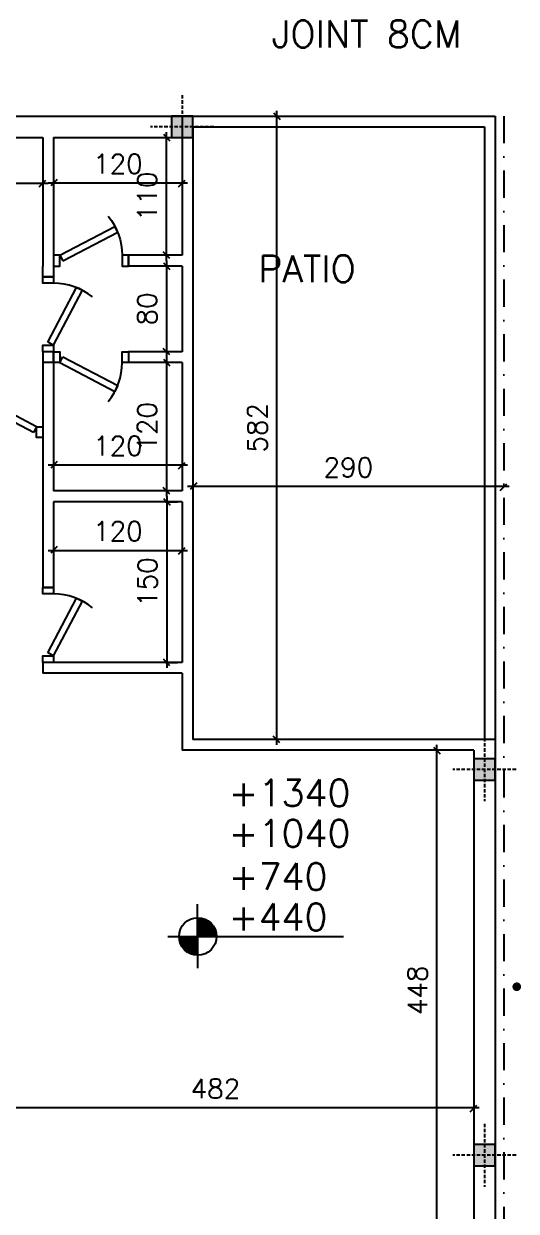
# Model space of a CAD drawing. Header units: millimetres. Extents: x -231 to 30223, y -7037 to 7120.
# Drawn here: x 4376 to 4836, y 4520 to 5629 of the extents above; entities that cross this region are included whole.
import ezdxf

# ---------------------------------------------------------------- set-up
doc = ezdxf.new("R2010")
doc.units = ezdxf.units.MM
for name, pattern in [('CENTER', [2, 1.25, -0.25, 0.25, -0.25]), ('DASHDOTX2', [50.8, 25.4, -12.7, 0, -12.7]), ('HIDDEN2', [4.7625, 3.175, -1.5875])]:
    doc.linetypes.add(name, pattern=pattern)
for name, color, linetype in [('2', 2, 'Continuous'), ('5', 7, 'Continuous'), ('ax', 1, 'DASHDOTX2'), ('AXIS', 1, 'CENTER'), ('DIM', 1, 'Continuous'), ('DOR', 2, 'Continuous'), ('ETC', 2, 'Continuous'), ('hid', 1, 'HIDDEN2'), ('TXT', 121, 'Continuous')]:
    doc.layers.add(name, color=color, linetype=linetype)
doc.styles.add('ROMANS', font='romans.shx')
doc.dimstyles.new('dim1.100e', dxfattribs={"dimscale": 100, "dimtxt": 0.18, "dimasz": 0.07, "dimexe": 0.1, "dimexo": 0.1, "dimgap": 0.09, "dimtad": 1, "dimdec": 0, "dimzin": 9, "dimdsep": 46, "dimtxsty": 'ROMANS', "dimblk1": 'OBLIQUE', "dimblk2": 'OBLIQUE', "dimsah": 1, "dimcen": 0.1, "dimdle": 0.05, "dimclrd": 8, "dimclre": 8, "dimclrt": 81, "dimadec": 0, "dimazin": 0, "dimtfac": 1, "dimtdec": 0, "dimtix": 1, "dimtofl": 0, "dimtmove": 0, "dimatfit": 0, "dimldrblk": 'OBLIQUE', "dimfxl": 1, "dimtolj": 1, "dimtzin": 0, "dimarcsym": 0})
doc.dimstyles.get("Standard").update_dxf_attribs({"dimtxt": 25, "dimasz": 15, "dimexe": 25, "dimexo": 25, "dimgap": 0, "dimtad": 0, "dimdec": 0, "dimzin": 0, "dimdsep": 46, "dimtxsty": 'ROMANS', "dimcen": 0, "dimclrd": 13, "dimclre": 1, "dimclrt": 3, "dimadec": 0, "dimazin": 0, "dimtfac": 1, "dimtdec": 0, "dimtix": 1, "dimtofl": 0, "dimtmove": 2, "dimatfit": 3, "dimfxl": 1, "dimtolj": 1, "dimtzin": 0, "dimarcsym": 0})

# ---------------------------------------------------------------- blocks, each defined once
blk = doc.blocks.new('_Oblique')
at = {"layer": 'AXIS', "color": 0, "lineweight": -2}
blk.add_line((-0.5, -0.5), (0.5, 0.5), dxfattribs=at)
blk = doc.blocks.new('*D82')
at = {"color": 8, "lineweight": -2, "transparency": 16777216}
blk.add_line((4761.6, 4497.4), (4761.6, 4955.4), dxfattribs=at)
at = {"color": 8, "lineweight": -2, "transparency": 16777216, "xscale": 7.000000000000001, "yscale": 7.000000000000001, "zscale": 7.000000000000001}
for p, rotation in [((4761.6, 4950.4), 90), ((4761.6, 4502.4), 270)]:
    blk.add_blockref('_Oblique', p, dxfattribs=dict(at, rotation=rotation))
at = {"color": 81, "transparency": 16777216, "insert": (4743.6, 4726.4), "char_height": 18, "attachment_point": 5, "rotation": 90, "style": 'ROMANS'}
blk.add_mtext('\\A1;448', dxfattribs=at)
blk = doc.blocks.new('*D89')
at = {"color": 8, "lineweight": -2, "transparency": 16777216}
for p, q in [((4509.7, 5187.4), (4509.7, 5027.4)), ((4508.5, 5182.4), (4519.7, 5182.4)), ((4508.5, 5032.4), (4519.7, 5032.4))]:
    blk.add_line(p, q, dxfattribs=at)
at = {"color": 8, "lineweight": -2, "transparency": 16777216, "xscale": 7.000000000000001, "yscale": 7.000000000000001, "zscale": 7.000000000000001}
for p, rotation in [((4509.7, 5182.4), 90), ((4509.7, 5032.4), 270)]:
    blk.add_blockref('_Oblique', p, dxfattribs=dict(at, rotation=rotation))
at = {"color": 81, "transparency": 16777216, "insert": (4491.7, 5107.4), "char_height": 18, "attachment_point": 5, "rotation": 90, "style": 'ROMANS'}
blk.add_mtext('\\A1;150', dxfattribs=at)
blk = doc.blocks.new('*D90')
at = {"color": 8, "lineweight": -2, "transparency": 16777216}
for p, q in [((4404.1, 5146.8), (4404.1, 5127)), ((4524.1, 5146.8), (4524.1, 5127)), ((4399.1, 5137), (4529.1, 5137))]:
    blk.add_line(p, q, dxfattribs=at)
at = {"color": 8, "lineweight": -2, "transparency": 16777216, "xscale": 7.000000000000001, "yscale": 7.000000000000001, "zscale": 7.000000000000001, "rotation": 180}
blk.add_blockref('_Oblique', (4404.1, 5137), dxfattribs=at)
at = {"color": 8, "lineweight": -2, "transparency": 16777216, "xscale": 7.000000000000001, "yscale": 7.000000000000001, "zscale": 7.000000000000001}
blk.add_blockref('_Oblique', (4524.1, 5137), dxfattribs=at)
at = {"color": 81, "transparency": 16777216, "insert": (4464.1, 5155), "char_height": 18, "attachment_point": 5, "style": 'ROMANS'}
blk.add_mtext('\\A1;120', dxfattribs=at)
blk = doc.blocks.new('*D91')
at = {"color": 8, "lineweight": -2, "transparency": 16777216}
blk.add_line((4529.1, 5216.5), (4399.1, 5216.5), dxfattribs=at)
at = {"color": 8, "lineweight": -2, "transparency": 16777216, "xscale": 7.000000000000001, "yscale": 7.000000000000001, "zscale": 7.000000000000001, "rotation": 180}
blk.add_blockref('_Oblique', (4404.1, 5216.5), dxfattribs=at)
at = {"color": 8, "lineweight": -2, "transparency": 16777216, "xscale": 7.000000000000001, "yscale": 7.000000000000001, "zscale": 7.000000000000001}
blk.add_blockref('_Oblique', (4524.1, 5216.5), dxfattribs=at)
at = {"color": 81, "transparency": 16777216, "insert": (4464.1, 5234.5), "char_height": 18, "attachment_point": 5, "style": 'ROMANS'}
blk.add_mtext('\\A1;120', dxfattribs=at)
blk = doc.blocks.new('*D92')
at = {"color": 8, "lineweight": -2, "transparency": 16777216}
blk.add_line((4509.5, 5317.4), (4509.5, 5187.4), dxfattribs=at)
at = {"color": 8, "lineweight": -2, "transparency": 16777216, "xscale": 7.000000000000001, "yscale": 7.000000000000001, "zscale": 7.000000000000001}
for p, rotation in [((4509.5, 5312.4), 90), ((4509.5, 5192.4), 270)]:
    blk.add_blockref('_Oblique', p, dxfattribs=dict(at, rotation=rotation))
at = {"color": 81, "transparency": 16777216, "insert": (4491.5, 5252.4), "char_height": 18, "attachment_point": 5, "rotation": 90, "style": 'ROMANS'}
blk.add_mtext('\\A1;120', dxfattribs=at)
blk = doc.blocks.new('*D93')
at = {"color": 8, "lineweight": -2, "transparency": 16777216}
blk.add_line((4509.5, 5407.4), (4509.5, 5317.4), dxfattribs=at)
at = {"color": 8, "lineweight": -2, "transparency": 16777216, "xscale": 7.000000000000001, "yscale": 7.000000000000001, "zscale": 7.000000000000001}
for p, rotation in [((4509.5, 5402.4), 90), ((4509.5, 5322.4), 270)]:
    blk.add_blockref('_Oblique', p, dxfattribs=dict(at, rotation=rotation))
at = {"color": 81, "transparency": 16777216, "insert": (4491.5, 5362.4), "char_height": 18, "attachment_point": 5, "rotation": 90, "style": 'ROMANS'}
blk.add_mtext('\\A1;80', dxfattribs=at)
blk = doc.blocks.new('*D94')
at = {"color": 8, "lineweight": -2, "transparency": 16777216}
blk.add_line((4509.5, 5407.4), (4509.5, 5527.4), dxfattribs=at)
at = {"color": 8, "lineweight": -2, "transparency": 16777216, "xscale": 7.000000000000001, "yscale": 7.000000000000001, "zscale": 7.000000000000001}
for p, rotation in [((4509.5, 5522.4), 90), ((4509.5, 5412.4), 270)]:
    blk.add_blockref('_Oblique', p, dxfattribs=dict(at, rotation=rotation))
at = {"color": 81, "transparency": 16777216, "insert": (4491.5, 5467.4), "char_height": 18, "attachment_point": 5, "rotation": 90, "style": 'ROMANS'}
blk.add_mtext('\\A1;110', dxfattribs=at)
blk = doc.blocks.new('*D95')
at = {"color": 8, "lineweight": -2, "transparency": 16777216}
for p, q in [((3860, 5479.8), (4399.1, 5479.8)), ((3865, 5484.9), (3865, 5469.8)), ((4394.1, 5484.9), (4394.1, 5469.8))]:
    blk.add_line(p, q, dxfattribs=at)
at = {"color": 8, "lineweight": -2, "transparency": 16777216, "xscale": 7.000000000000001, "yscale": 7.000000000000001, "zscale": 7.000000000000001, "rotation": 180}
blk.add_blockref('_Oblique', (3865, 5479.8), dxfattribs=at)
at = {"color": 8, "lineweight": -2, "transparency": 16777216, "xscale": 7.000000000000001, "yscale": 7.000000000000001, "zscale": 7.000000000000001}
blk.add_blockref('_Oblique', (4394.1, 5479.8), dxfattribs=at)
at = {"color": 81, "transparency": 16777216, "insert": (4129.5, 5497.8), "char_height": 18, "attachment_point": 5, "style": 'ROMANS'}
blk.add_mtext('\\A1;529', dxfattribs=at)
blk = doc.blocks.new('D70')
at = {"layer": 'DOR'}
for p, q in [((-59.9, 31.5), (-57.3, 37)), ((-6, 10), (-57.3, 37)), ((-8.8, 4.7), (-59.9, 31.5)), ((-6, 10), (-8.8, 4.7))]:
    blk.add_line(p, q, dxfattribs=at)
for points in [[(-70, 10), (-64, 10), (-64, 0), (-70, 0)], [(-6, 10), (0, 10), (0, 0), (-6, 0)]]:
    blk.add_lwpolyline(points, close=True, dxfattribs=at)
at = {"layer": 'DOR', "color": 44}
blk.add_arc((-6, 10), 58, 141.0374, 180, dxfattribs=at)
blk = doc.blocks.new('D80')
at = {"layer": 'DOR'}
for p, q in [((-68.7, 36.2), (-66.2, 41.7)), ((-8.8, 4.7), (-68.7, 36.2)), ((-6, 10), (-66.2, 41.7)), ((-6, 10), (-8.8, 4.7))]:
    blk.add_line(p, q, dxfattribs=at)
for points in [[(-80, 10), (-74, 10), (-74, 0), (-80, 0)], [(-6, 10), (0, 10), (0, 0), (-6, 0)]]:
    blk.add_lwpolyline(points, close=True, dxfattribs=at)
at = {"layer": 'DOR', "color": 44}
blk.add_arc((-6, 10), 68, 141.0374, 180, dxfattribs=at)
blk = doc.blocks.new('*D96')
at = {"color": 8, "lineweight": -2, "transparency": 16777216}
blk.add_line((4529.1, 5479.8), (4399.1, 5479.8), dxfattribs=at)
at = {"color": 8, "lineweight": -2, "transparency": 16777216, "xscale": 7.000000000000001, "yscale": 7.000000000000001, "zscale": 7.000000000000001, "rotation": 180}
blk.add_blockref('_Oblique', (4404.1, 5479.8), dxfattribs=at)
at = {"color": 8, "lineweight": -2, "transparency": 16777216, "xscale": 7.000000000000001, "yscale": 7.000000000000001, "zscale": 7.000000000000001}
blk.add_blockref('_Oblique', (4524.1, 5479.8), dxfattribs=at)
at = {"color": 81, "transparency": 16777216, "insert": (4464.1, 5497.8), "char_height": 18, "attachment_point": 5, "style": 'ROMANS'}
blk.add_mtext('\\A1;120', dxfattribs=at)
blk = doc.blocks.new('*D48')
at = {"layer": 'DIM', "color": 1, "lineweight": -2, "transparency": 16777216}
for p, q in [((-77872.8, 9516.3), (-77872.8, 9546.7)), ((-77864.8, 9518.8), (-77864.8, 9546.7))]:
    blk.add_line(p, q, dxfattribs=at)
at = {"layer": 'DIM', "color": 13, "lineweight": -2, "transparency": 16777216}
for p, q in [((-77887.8, 9521.7), (-77902.8, 9521.7)), ((-77849.8, 9521.7), (-77834.8, 9521.7))]:
    blk.add_line(p, q, dxfattribs=at)
at = {"layer": 'DIM', "color": 13, "transparency": 16777216}
for points in [[(-77887.8, 9524.2), (-77887.8, 9519.2), (-77872.8, 9521.7)], [(-77849.8, 9524.2), (-77849.8, 9519.2), (-77864.8, 9521.7)]]:
    blk.add_solid(points, dxfattribs=at)
at = {"layer": 'DIM', "color": 3, "transparency": 16777216, "insert": (-77992.6, 9497.1), "char_height": 25, "attachment_point": 5, "style": 'ROMANS'}
blk.add_mtext('\\A1;JOINT 8CM ', dxfattribs=at)
blk = doc.blocks.new('*D47')
at = {"layer": 'DIM', "color": 1, "lineweight": -2, "transparency": 16777216}
for p, q in [((-78764.8, 9490.6), (-78764.8, 9685.7)), ((-77864.8, 9608.4), (-77864.8, 9685.7))]:
    blk.add_line(p, q, dxfattribs=at)
at = {"layer": 'DIM', "color": 13, "lineweight": -2, "transparency": 16777216}
for p, q in [((-78749.8, 9660.7), (-78346.9, 9660.7)), ((-77879.8, 9660.7), (-78282.6, 9660.7))]:
    blk.add_line(p, q, dxfattribs=at)
at = {"layer": 'DIM', "color": 13, "transparency": 16777216}
for points in [[(-78749.8, 9663.2), (-78749.8, 9658.2), (-78764.8, 9660.7)], [(-77879.8, 9663.2), (-77879.8, 9658.2), (-77864.8, 9660.7)]]:
    blk.add_solid(points, dxfattribs=at)
at = {"layer": 'DIM', "color": 3, "transparency": 16777216, "insert": (-78314.8, 9660.7), "char_height": 25, "attachment_point": 5, "style": 'ROMANS'}
blk.add_mtext('\\A1;900', dxfattribs=at)
blk = doc.blocks.new('14')
at = {"layer": '2'}
h = blk.add_hatch(color=256, dxfattribs=at)
h.paths.add_polyline_path([(0, 10), (-10, 10), (-10, 0), (0, 0)])
h.paths.add_polyline_path([(0, 0), (10, 0), (10, 10), (0, 10)])
h.paths.add_polyline_path([(0, -10), (10, -10), (10, 0), (0, 0)])
h.paths.add_polyline_path([(0, 0), (-10, 0), (-10, -10), (0, -10)])
blk.add_lwpolyline([(10, -10), (10, 10), (-10, 10), (-10, -10)], close=True)
at = {"layer": 'hid'}
for p, q in [((0, 29.4), (0, -29.4)), ((29.4, 0), (-29.4, 0))]:
    blk.add_line(p, q, dxfattribs=at)
blk = doc.blocks.new('*D99')
at = {"layer": '2', "color": 8, "lineweight": -2, "transparency": 16777216}
blk.add_line((4829.1, 5196.5), (4529.1, 5196.5), dxfattribs=at)
at = {"layer": '2', "color": 8, "lineweight": -2, "transparency": 16777216, "xscale": 7.000000000000001, "yscale": 7.000000000000001, "zscale": 7.000000000000001, "rotation": 180}
blk.add_blockref('_Oblique', (4534.1, 5196.5), dxfattribs=at)
at = {"layer": '2', "color": 8, "lineweight": -2, "transparency": 16777216, "xscale": 7.000000000000001, "yscale": 7.000000000000001, "zscale": 7.000000000000001}
blk.add_blockref('_Oblique', (4824.1, 5196.5), dxfattribs=at)
at = {"layer": '2', "color": 81, "transparency": 16777216, "insert": (4679.1, 5214.5), "char_height": 18, "attachment_point": 5, "style": 'ROMANS'}
blk.add_mtext('\\A1;290', dxfattribs=at)
blk = doc.blocks.new('*D100')
at = {"layer": '2', "color": 8, "lineweight": -2, "transparency": 16777216}
blk.add_line((4612.2, 5547.4), (4612.2, 4955.4), dxfattribs=at)
at = {"layer": '2', "color": 8, "lineweight": -2, "transparency": 16777216, "xscale": 7.000000000000001, "yscale": 7.000000000000001, "zscale": 7.000000000000001}
for p, rotation in [((4612.2, 5542.4), 90), ((4612.2, 4960.4), 270)]:
    blk.add_blockref('_Oblique', p, dxfattribs=dict(at, rotation=rotation))
at = {"layer": '2', "color": 81, "transparency": 16777216, "insert": (4594.2, 5251.4), "char_height": 18, "attachment_point": 5, "rotation": 90, "style": 'ROMANS'}
blk.add_mtext('\\A1;582', dxfattribs=at)
blk = doc.blocks.new('*D135')
at = {"layer": '2', "color": 8, "lineweight": -2, "transparency": 16777216}
for p, q in [((4796.1, 4662.4), (4796.1, 4606.6)), ((4314.1, 4622.4), (4314.1, 4606.6)), ((4801.1, 4616.6), (4309.1, 4616.6))]:
    blk.add_line(p, q, dxfattribs=at)
at = {"layer": '2', "color": 8, "lineweight": -2, "transparency": 16777216, "xscale": 7.000000000000001, "yscale": 7.000000000000001, "zscale": 7.000000000000001, "rotation": 180}
blk.add_blockref('_Oblique', (4314.1, 4616.6), dxfattribs=at)
at = {"layer": '2', "color": 8, "lineweight": -2, "transparency": 16777216, "xscale": 7.000000000000001, "yscale": 7.000000000000001, "zscale": 7.000000000000001}
blk.add_blockref('_Oblique', (4796.1, 4616.6), dxfattribs=at)
at = {"layer": '2', "color": 81, "transparency": 16777216, "insert": (4555.1, 4634.6), "char_height": 18, "attachment_point": 5, "style": 'ROMANS'}
blk.add_mtext('\\A1;482', dxfattribs=at)
blk = doc.blocks.new('*X15')
at = {"color": 0}
for p, q in [((-30826.72, -13257.761), (-30826.653, -13257.694)), ((-30826.712, -13257.739), (-30826.653, -13257.68)), ((-30826.705, -13257.718), (-30826.653, -13257.666)), ((-30826.699, -13257.697), (-30826.653, -13257.652)), ((-30826.693, -13257.677), (-30826.653, -13257.638)), ((-30826.687, -13257.658), (-30826.653, -13257.624)), ((-30826.682, -13257.639), (-30826.653, -13257.61)), ((-30826.678, -13257.62), (-30826.653, -13257.595)), ((-30826.674, -13257.601), (-30826.653, -13257.581)), ((-30826.729, -13257.784), (-30826.653, -13257.709)), ((-30826.699, -13257.783), (-30826.653, -13257.737)), ((-30826.685, -13257.783), (-30826.653, -13257.751))]:
    blk.add_line(p, q, dxfattribs=at)
blk = doc.blocks.new('SECL')
at = {"layer": 'ETC'}
blk.add_line((-44.4, -42.4), (-44.4, -30.3), dxfattribs=at)
at = {"layer": 'ETC', "color": 6}
blk.add_line((20.2, -36.3), (-68.7, -36.3), dxfattribs=at)
at = {"layer": 'ETC', "const_width": 4.04}
blk.add_lwpolyline([(0, 19.6, 1), (0, 23.6, 1)], format="xyb", close=True, dxfattribs=at)
at = {"layer": 'ETC', "const_width": 8.08}
blk.add_lwpolyline([(0, 0), (0, -56.5)], dxfattribs=at)
at = {"layer": 'ETC'}
for centre, start, end in [((-80.6, 62.8), 276.8503, 291.2221), ((-80.6, -135.5), 68.7779, 83.1497)]:
    blk.add_arc(centre, 99.8, start, end, dxfattribs=at)
at = {"layer": 'ETC', "yscale": 80.77655129844682, "zscale": 80.77655129844682, "rotation": 89.99999999999727}
for p, xscale in [((-1070962.4, -2490107.1), -80.77655129844682), ((-1070962.4, 2490034.4), 80.77655129844682)]:
    blk.add_blockref('*X15', p, dxfattribs=dict(at, xscale=xscale))
blk = doc.blocks.new('fff')
at = {"layer": '2'}
for p in [(600, -10), (882, -610), (882, -970)]:
    blk.add_blockref('14', p, dxfattribs=at)
at = {"layer": 'DIM'}
dim = blk.add_linear_dim(base=(0, 240.1), p1=(900, 162.8), p2=(0, 45), angle=180, dimstyle='Standard', dxfattribs=at)
dim.commit()
dim.dimension.update_dxf_attribs({"geometry": '*D47', "text_midpoint": (450, 240.1), "insert": (78764.8, -9420.6)})
dim = blk.add_linear_dim(base=(892, 101.1), p1=(900, 73.2), p2=(892, 70.7), angle=180, text='JOINT 8CM ', dimstyle='Standard', dxfattribs=at)
dim.commit()
dim.dimension.update_dxf_attribs({"geometry": '*D48', "text_midpoint": (772.2, 76.5), "dimtype": 128, "insert": (78764.8, -9420.6)})

msp = doc.modelspace()

# ---------------------------------------------------------------- linework, layer by layer
for p, q in [((4524.054339, 5412.43811), (4474.054339, 5412.43811)), ((4394.054339, 5392.43811), (4394.054339, 5402.43811)), ((4404.054339, 5402.43811), (4404.054339, 5392.43811)), ((4524.054339, 5402.43811), (4474.054339, 5402.43811)), ((4524.054339, 5402.43811), (4474.054339, 5402.43811)), ((4404.054339, 5392.43811), (4394.054339, 5392.43811)), ((4404.054339, 5322.43811), (4394.054339, 5322.43811)), ((4524.054339, 5322.43811), (4474.054339, 5322.43811)), ((4404.054339, 5312.43811), (4394.054339, 5312.43811)), ((4524.054339, 5312.43811), (4474.054339, 5312.43811)), ((4524.054339, 5192.43811), (4404.054339, 5192.43811)), ((4524.054339, 5182.43811), (4404.054339, 5182.43811)), ((4404.054339, 5102.43811), (4394.054339, 5102.43811)), ((4524.054339, 5032.43811), (4394.054339, 5032.43811)), ((4524.054339, 5022.43811), (4394.054339, 5022.43811))]:
    msp.add_line(p, q)
at = {"layer": '2'}
for p, q in [((4524.054339, 5542.43811), (4816.054339, 5542.43811)), ((4816.054339, 5542.43811), (4816.054339, 4960.43811)), ((4534.054339, 5532.43811), (4806.054339, 5532.43811)), ((4806.054339, 5532.43811), (4806.054339, 4960.43811)), ((4538.614865, 4746.94821), (4538.382045, 4806.92488)), ((4510.680479, 4776.662954), (4674.391088, 4776.662954))]:
    msp.add_line(p, q, dxfattribs=at)
at = {"layer": '2', "const_width": 17.5}
for points in [[(4547.364865, 4776.662954, 0.4142135624), (4538.614865, 4785.412954, 1)], [(4529.864865, 4776.662954, 0.4142135624), (4538.614865, 4767.912954, 1)]]:
    msp.add_lwpolyline(points, format="xyb", dxfattribs=at)
at = {"layer": '2'}
msp.add_circle((4538.614865, 4776.662954), 17.5, dxfattribs=at)
at = {"layer": '5'}
for p, q in [((3844.054339, 5542.43811), (4524.054339, 5542.43811)), ((4524.054339, 5542.43811), (4524.054339, 5412.43811)), ((4534.054339, 5532.43811), (4534.054339, 5387.43811)), ((3844.054339, 5522.43811), (4394.054339, 5522.43811)), ((4394.054339, 5522.43811), (4394.054339, 5402.43811)), ((4404.054339, 5522.43811), (4524.054339, 5522.43811)), ((4404.054339, 5522.43811), (4404.054339, 5402.43811)), ((4474.054339, 5412.43811), (4474.054339, 5402.43811)), ((4524.054339, 5402.43811), (4524.054339, 5387.43811)), ((4524.054339, 5387.43811), (4524.054339, 5322.43811)), ((4534.054339, 5387.43811), (4534.054339, 4960.43811)), ((4394.054339, 5322.43811), (4394.054339, 5102.43811)), ((4404.054339, 5322.43811), (4404.054339, 5192.43811)), ((4474.054339, 5322.43811), (4474.054339, 5312.43811)), ((4524.054339, 5312.43811), (4524.054339, 5192.43811)), ((4404.054339, 5182.43811), (4404.054339, 5102.43811)), ((4524.054339, 5182.43811), (4524.054339, 5032.43811)), ((4394.054339, 5032.43811), (4394.054339, 5022.43811)), ((4524.054339, 5022.43811), (4524.054339, 4950.43811)), ((4816.054339, 4960.43811), (4534.054339, 4960.43811)), ((4816.054339, 4960.43811), (4816.054339, 4272.43811)), ((4796.054339, 4950.43811), (4524.054339, 4950.43811)), ((4796.054339, 4950.43811), (4796.054339, 4280.722381))]:
    msp.add_line(p, q, dxfattribs=at)
at = {"layer": 'ax'}
msp.add_line((4824.054339, 5542.43811), (4824.054339, 3542.43811), dxfattribs=at)

# ---------------------------------------------------------------- block references
msp.add_blockref('fff', (3924.054339, 5542.43811))
at = {"layer": '2', "xscale": -1}
msp.add_blockref('D70', (4404.054339, 5402.43811), dxfattribs=at)
at = {"layer": '2'}
for p, rotation in [((4394.054339, 5322.43811), 270), ((4404.054339, 5322.43811), 180), ((4394.054339, 5032.43811), 270)]:
    msp.add_blockref('D70', p, dxfattribs=dict(at, rotation=rotation))
msp.add_blockref('D80', (4394.054339, 5242.43811), dxfattribs=at)
at = {"layer": 'ETC', "xscale": -1, "rotation": 90}
msp.add_blockref('SECL', (4857.734163, 4729.747889), dxfattribs=at)

# ---------------------------------------------------------------- texts
at = {"layer": 'TXT', "style": 'ROMANS'}
for s, p in [('PATIO', (4594.957799, 5387.384495)), ('+1340', (4567.471559, 4898.14845)), ('+1040', (4567.471559, 4860.413844)), ('+740', (4567.471559, 4820.046602)), ('+440', (4567.471559, 4782.312017))]:
    msp.add_text(s, height=25, dxfattribs=at).set_placement(p)

# ---------------------------------------------------------------- dimensions: what is measured, and where the dimension line sits
for base, p1, p2, picture, middle in [((4509.478368, 5522.43811), (4509.478368, 5412.43811), (4509.478368, 5522.43811), '*D94', (4491.478368, 5467.43811)), ((4509.478368, 5322.43811), (4509.478368, 5402.43811), (4509.478368, 5322.43811), '*D93', (4491.478368, 5362.43811)), ((4509.478368, 5192.43811), (4509.478368, 5312.43811), (4509.478368, 5192.43811), '*D92', (4491.478368, 5252.43811)), ((4509.713365, 5032.43811), (4498.534638, 5182.43811), (4498.534638, 5032.43811), '*D89', (4491.713365, 5107.43811)), ((4761.564136, 4950.43811), (4761.564136, 4502.43811), (4761.564136, 4950.43811), '*D82', (4743.564136, 4726.43811))]:
    dim = msp.add_linear_dim(base=base, p1=p1, p2=p2, angle=90, dimstyle='dim1.100e')
    dim.commit()
    dim.dimension.update_dxf_attribs({"geometry": picture, "text_midpoint": middle})
for base, p1, p2, picture, middle in [((4394.054339, 5479.843306), (3864.989821, 5494.917083), (4394.054339, 5494.917083), '*D95', (4129.52208, 5497.843306)), ((4404.054339, 5479.843306), (4524.054339, 5479.843306), (4404.054339, 5479.843306), '*D96', (4464.054339, 5497.843306)), ((4404.054339, 5216.527121), (4524.054339, 5216.527121), (4404.054339, 5216.527121), '*D91', (4464.054339, 5234.527121)), ((4524.054339, 5137.044513), (4404.054339, 5156.806746), (4524.054339, 5156.806746), '*D90', (4464.054339, 5155.044513))]:
    dim = msp.add_linear_dim(base=base, p1=p1, p2=p2, dimstyle='dim1.100e')
    dim.commit()
    dim.dimension.update_dxf_attribs({"geometry": picture, "text_midpoint": middle})
at = {"layer": '2'}
dim = msp.add_linear_dim(base=(4612.231058, 4960.43811), p1=(4612.231058, 5542.43811), p2=(4612.231058, 4960.43811), angle=90, dimstyle='dim1.100e', dxfattribs=at)
dim.commit()
dim.dimension.update_dxf_attribs({"geometry": '*D100', "text_midpoint": (4594.231058, 5251.43811)})
for base, p1, p2, picture, middle in [((4534.054339, 5196.505581), (4824.054339, 5196.505581), (4534.054339, 5196.505581), '*D99', (4679.054339, 5214.505581)), ((4314.054339, 4616.577027), (4796.054339, 4672.43811), (4314.054339, 4632.43811), '*D135', (4555.054339, 4634.577027))]:
    dim = msp.add_linear_dim(base=base, p1=p1, p2=p2, dimstyle='dim1.100e', dxfattribs=at)
    dim.commit()
    dim.dimension.update_dxf_attribs({"geometry": picture, "text_midpoint": middle})

doc.saveas('drawing.dxf')
